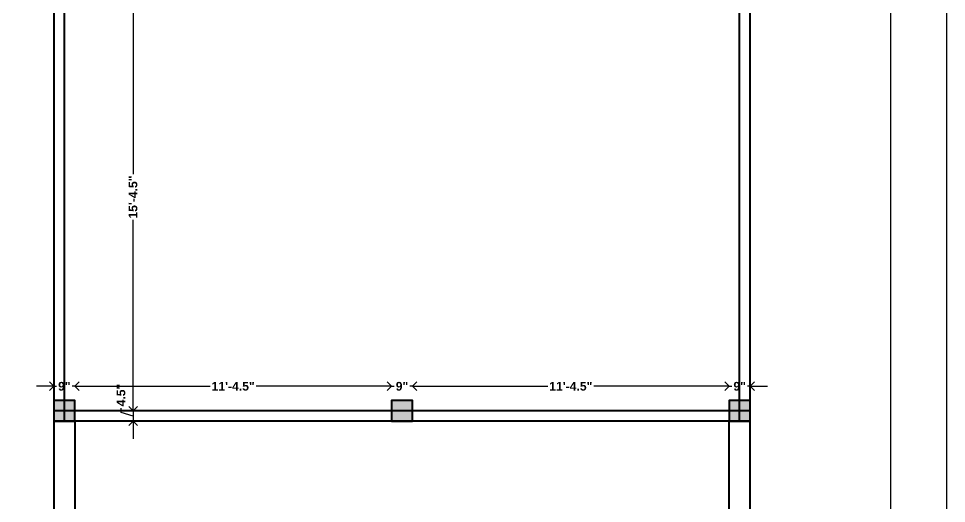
# Model space of a CAD drawing. Header units: inches. Extents: x 1457 to 6508, y 1058 to 4458.
# Drawn here: x 2285.2 to 2685, y 2596.8 to 2806 of the extents above; entities that cross this region are included whole.
import ezdxf

# ---------------------------------------------------------------- set-up
doc = ezdxf.new("R2010")
doc.units = ezdxf.units.IN
for name, color, linetype, lineweight in [('1.COLUMN', 1, 'Continuous', 40), ('frame', 10, 'Continuous', 30), ('WALL', 2, 'Continuous', 40), ('WALL DIMENSION', 6, 'Continuous', 13)]:
    doc.layers.add(name, color=color, linetype=linetype, lineweight=lineweight)
doc.styles.get("Standard").update_dxf_attribs({"font": 'arialbd.ttf'})
doc.dimstyles.new('WALL DIMENSION', dxfattribs={"dimscale": 1.5, "dimtxt": 2.5, "dimasz": 2.5, "dimexe": 1.25, "dimexo": 0.625, "dimtad": 0, "dimlunit": 3, "dimtxsty": 'Standard', "dimblk": 'OPEN90', "dimcen": 2.5, "dimse1": 1, "dimse2": 1, "dimclrd": 1, "dimclrt": 3, "dimadec": 0, "dimazin": 0, "dimtfac": 1, "dimtmove": 0, "dimatfit": 3, "dimfxl": 0, "dimarcsym": 0})

# ---------------------------------------------------------------- blocks, each defined once
blk = doc.blocks.new('_Open90')
at = {"color": 0, "linetype": 'ByBlock', "lineweight": -2}
for p, q in [((0, 0), (-1, 0)), ((-0.5, 0.5), (0, 0)), ((0, 0), (-0.5, -0.5))]:
    blk.add_line(p, q, dxfattribs=at)
blk = doc.blocks.new('*D35')
at = {"layer": 'Defpoints', "color": 0}
for p in [(2309.39, 2647.36), (2300.39, 2641.26), (2309.39, 2641.26)]:
    blk.add_point(p, dxfattribs=at)
at = {"layer": 'WALL DIMENSION', "color": 1, "lineweight": -2}
for p, q in [((2296.64, 2647.36), (2292.89, 2647.36)), ((2300.39, 2647.36), (2301.47, 2647.36)), ((2309.39, 2647.36), (2308.31, 2647.36)), ((2313.14, 2647.36), (2316.89, 2647.36))]:
    blk.add_line(p, q, dxfattribs=at)
at = {"layer": 'WALL DIMENSION', "color": 1, "lineweight": -2, "xscale": 3.75, "yscale": 3.75, "zscale": 3.75}
blk.add_blockref('_Open90', (2300.39, 2647.36), dxfattribs=at)
at = {"layer": 'WALL DIMENSION', "color": 1, "lineweight": -2, "xscale": 3.75, "yscale": 3.75, "zscale": 3.75, "rotation": 180}
blk.add_blockref('_Open90', (2309.39, 2647.36), dxfattribs=at)
at = {"layer": 'WALL DIMENSION', "color": 3, "insert": (2304.89, 2647.36), "char_height": 3.75, "attachment_point": 5}
blk.add_mtext('9"', dxfattribs=at)
blk = doc.blocks.new('*D36')
at = {"layer": 'Defpoints', "color": 0}
for p in [(2445.89, 2647.36), (2309.39, 2641.26), (2445.89, 2641.26)]:
    blk.add_point(p, dxfattribs=at)
at = {"layer": 'WALL DIMENSION', "color": 1, "lineweight": -2}
for p, q in [((2313.14, 2647.36), (2367.75, 2647.36)), ((2442.14, 2647.36), (2387.53, 2647.36))]:
    blk.add_line(p, q, dxfattribs=at)
at = {"layer": 'WALL DIMENSION', "color": 1, "lineweight": -2, "xscale": 3.75, "yscale": 3.75, "zscale": 3.75, "rotation": 180}
blk.add_blockref('_Open90', (2309.39, 2647.36), dxfattribs=at)
at = {"layer": 'WALL DIMENSION', "color": 1, "lineweight": -2, "xscale": 3.75, "yscale": 3.75, "zscale": 3.75}
blk.add_blockref('_Open90', (2445.89, 2647.36), dxfattribs=at)
at = {"layer": 'WALL DIMENSION', "color": 3, "insert": (2377.64, 2647.36), "char_height": 3.75, "attachment_point": 5}
blk.add_mtext('11\'-4.5"', dxfattribs=at)
blk = doc.blocks.new('*D37')
at = {"layer": 'Defpoints', "color": 0}
for p in [(2454.89, 2647.36), (2445.89, 2641.26), (2454.89, 2641.26)]:
    blk.add_point(p, dxfattribs=at)
at = {"layer": 'WALL DIMENSION', "color": 1, "lineweight": -2}
for p, q in [((2442.14, 2647.36), (2438.39, 2647.36)), ((2445.89, 2647.36), (2446.97, 2647.36)), ((2454.89, 2647.36), (2453.81, 2647.36)), ((2458.64, 2647.36), (2462.39, 2647.36))]:
    blk.add_line(p, q, dxfattribs=at)
at = {"layer": 'WALL DIMENSION', "color": 1, "lineweight": -2, "xscale": 3.75, "yscale": 3.75, "zscale": 3.75}
blk.add_blockref('_Open90', (2445.89, 2647.36), dxfattribs=at)
at = {"layer": 'WALL DIMENSION', "color": 1, "lineweight": -2, "xscale": 3.75, "yscale": 3.75, "zscale": 3.75, "rotation": 180}
blk.add_blockref('_Open90', (2454.89, 2647.36), dxfattribs=at)
at = {"layer": 'WALL DIMENSION', "color": 3, "insert": (2450.39, 2647.36), "char_height": 3.75, "attachment_point": 5}
blk.add_mtext('9"', dxfattribs=at)
blk = doc.blocks.new('*D27')
at = {"layer": 'Defpoints', "color": 0}
for p in [(2591.39, 2647.36), (2454.89, 2641.26), (2591.39, 2641.26)]:
    blk.add_point(p, dxfattribs=at)
at = {"layer": 'WALL DIMENSION', "color": 1, "lineweight": -2}
for p, q in [((2458.64, 2647.36), (2513.25, 2647.36)), ((2587.64, 2647.36), (2533.03, 2647.36))]:
    blk.add_line(p, q, dxfattribs=at)
at = {"layer": 'WALL DIMENSION', "color": 1, "lineweight": -2, "xscale": 3.75, "yscale": 3.75, "zscale": 3.75, "rotation": 180}
blk.add_blockref('_Open90', (2454.89, 2647.36), dxfattribs=at)
at = {"layer": 'WALL DIMENSION', "color": 1, "lineweight": -2, "xscale": 3.75, "yscale": 3.75, "zscale": 3.75}
blk.add_blockref('_Open90', (2591.39, 2647.36), dxfattribs=at)
at = {"layer": 'WALL DIMENSION', "color": 3, "insert": (2523.14, 2647.36), "char_height": 3.75, "attachment_point": 5}
blk.add_mtext('11\'-4.5"', dxfattribs=at)
blk = doc.blocks.new('*D28')
at = {"layer": 'Defpoints', "color": 0}
for p in [(2600.39, 2647.36), (2591.39, 2641.26), (2600.39, 2641.26)]:
    blk.add_point(p, dxfattribs=at)
at = {"layer": 'WALL DIMENSION', "color": 1, "lineweight": -2}
for p, q in [((2587.64, 2647.36), (2583.89, 2647.36)), ((2591.39, 2647.36), (2592.47, 2647.36)), ((2600.39, 2647.36), (2599.31, 2647.36)), ((2604.14, 2647.36), (2607.89, 2647.36))]:
    blk.add_line(p, q, dxfattribs=at)
at = {"layer": 'WALL DIMENSION', "color": 1, "lineweight": -2, "xscale": 3.75, "yscale": 3.75, "zscale": 3.75}
blk.add_blockref('_Open90', (2591.39, 2647.36), dxfattribs=at)
at = {"layer": 'WALL DIMENSION', "color": 1, "lineweight": -2, "xscale": 3.75, "yscale": 3.75, "zscale": 3.75, "rotation": 180}
blk.add_blockref('_Open90', (2600.39, 2647.36), dxfattribs=at)
at = {"layer": 'WALL DIMENSION', "color": 3, "insert": (2595.89, 2647.36), "char_height": 3.75, "attachment_point": 5}
blk.add_mtext('9"', dxfattribs=at)
blk = doc.blocks.new('*D149')
at = {"layer": 'Defpoints', "color": 0}
for p in [(2344.84, 2821.26), (2334.51, 2636.76), (2341.61, 2636.76)]:
    blk.add_point(p, dxfattribs=at)
at = {"layer": 'WALL DIMENSION', "color": 1, "lineweight": -2}
for p, q in [((2334.51, 2817.51), (2334.51, 2738.9)), ((2334.51, 2640.51), (2334.51, 2719.12))]:
    blk.add_line(p, q, dxfattribs=at)
at = {"layer": 'WALL DIMENSION', "color": 1, "lineweight": -2, "xscale": 3.75, "yscale": 3.75, "zscale": 3.75}
for p, rotation in [((2334.51, 2821.26), 90), ((2334.51, 2636.76), 270)]:
    blk.add_blockref('_Open90', p, dxfattribs=dict(at, rotation=rotation))
at = {"layer": 'WALL DIMENSION', "color": 3, "insert": (2334.51, 2729.01), "char_height": 3.75, "attachment_point": 5, "rotation": 90}
blk.add_mtext('15\'-4.5"', dxfattribs=at)
blk = doc.blocks.new('*D150')
at = {"layer": 'Defpoints', "color": 0}
for p in [(2341.61, 2636.76), (2334.51, 2632.26), (2341.61, 2632.26)]:
    blk.add_point(p, dxfattribs=at)
at = {"layer": 'WALL DIMENSION', "color": 1, "lineweight": -2}
for p, q in [((2334.51, 2640.51), (2334.51, 2644.26)), ((2329.32, 2636.07), (2329.32, 2637.95)), ((2334.51, 2634.51), (2329.32, 2636.07)), ((2334.51, 2636.76), (2334.51, 2632.26)), ((2334.51, 2636.76), (2334.51, 2632.26)), ((2334.51, 2628.51), (2334.51, 2624.76))]:
    blk.add_line(p, q, dxfattribs=at)
at = {"layer": 'WALL DIMENSION', "color": 1, "lineweight": -2, "xscale": 3.75, "yscale": 3.75, "zscale": 3.75}
for p, rotation in [((2334.51, 2636.76), 270), ((2334.51, 2632.26), 90)]:
    blk.add_blockref('_Open90', p, dxfattribs=dict(at, rotation=rotation))
at = {"layer": 'WALL DIMENSION', "color": 3, "insert": (2329.32, 2643.59), "char_height": 3.75, "attachment_point": 5, "rotation": 90}
blk.add_mtext('4.5"', dxfattribs=at)

msp = doc.modelspace()

# ---------------------------------------------------------------- hatches: boundary and pattern name
at = {"layer": '1.COLUMN'}
h = msp.add_hatch(color=256, dxfattribs=at)
h.dxf.hatch_style = 1
h.paths.add_polyline_path([(2309.3913, 2641.2629), (2300.3913, 2641.2629), (2300.3913, 2632.2629), (2309.3913, 2632.2629)])
h = msp.add_hatch(color=256, dxfattribs=at)
h.dxf.hatch_style = 1
h.paths.add_polyline_path([(2454.8913, 2641.2629), (2445.8913, 2641.2629), (2445.8913, 2632.2629), (2454.8913, 2632.2629)])
h = msp.add_hatch(color=256, dxfattribs=at)
h.dxf.hatch_style = 1
h.paths.add_polyline_path([(2600.3913, 2641.2629), (2591.3913, 2641.2629), (2591.3913, 2632.2629), (2600.3913, 2632.2629)])

# ---------------------------------------------------------------- linework, layer by layer
msp.add_lwpolyline([(1456.9306, 3306.146), (2684.996, 3306.146), (2684.996, 2211.2062), (1456.9306, 2211.2062)], close=True)
for points in [[(2300.3913, 2632.2629), (2309.3913, 2632.2629), (2309.3913, 2641.2629), (2300.3913, 2641.2629)], [(2445.8913, 2632.2629), (2454.8913, 2632.2629), (2454.8913, 2641.2629), (2445.8913, 2641.2629)], [(2591.3913, 2632.2629), (2600.3913, 2632.2629), (2600.3913, 2641.2629), (2591.3913, 2641.2629)]]:
    msp.add_lwpolyline(points, close=True, dxfattribs=at)
at = {"layer": 'frame'}
msp.add_lwpolyline([(1481.0147, 3282.0619), (2660.9119, 3282.0619), (2660.9119, 2235.2903), (1481.0147, 2235.2903)], close=True, dxfattribs=at)
at = {"layer": 'WALL'}
for p, q in [((2300.3913, 2821.2629), (2300.3913, 2632.2629)), ((2304.8913, 2821.2629), (2304.8913, 2632.2629)), ((2595.8913, 2632.2629), (2595.8913, 2821.2629)), ((2600.3913, 2632.2629), (2600.3913, 2821.2629)), ((2600.3913, 2636.7629), (2300.3913, 2636.7629)), ((2600.3913, 2632.2629), (2300.3913, 2632.2629))]:
    msp.add_line(p, q, dxfattribs=at)
at = {"layer": 'WALL', "color": 252}
for p, q in [((2300.3913, 2632.2629), (2300.3913, 2413.2629)), ((2309.3913, 2632.2629), (2309.3913, 2422.2629)), ((2591.3913, 2422.2629), (2591.3913, 2632.2629)), ((2600.3913, 2413.2629), (2600.3913, 2632.2629))]:
    msp.add_line(p, q, dxfattribs=at)

# ---------------------------------------------------------------- dimensions: what is measured, and where the dimension line sits
at = {"layer": 'WALL DIMENSION'}
for base, p1, p2, picture, middle in [((2334.5131, 2636.7629), (2344.8432, 2821.2629), (2341.6139, 2636.7629), '*D149', (2334.5131, 2729.0129)), ((2334.5131, 2632.2629), (2341.6139, 2636.7629), (2341.6139, 2632.2629), '*D150', (2329.3172, 2638.8841))]:
    dim = msp.add_linear_dim(base=base, p1=p1, p2=p2, angle=90, dimstyle='WALL DIMENSION', override={"dimtmove": 1}, dxfattribs=at)
    dim.commit()
    dim.dimension.update_dxf_attribs({"geometry": picture, "text_midpoint": middle})
dim = msp.add_linear_dim(base=(2309.3913, 2647.3625), p1=(2300.3913, 2641.2629), p2=(2309.3913, 2641.2629), dimstyle='WALL DIMENSION', dxfattribs=at)
dim.commit()
dim.dimension.update_dxf_attribs({"geometry": '*D35', "text_midpoint": (2304.8913, 2647.3625)})
for base, p1, p2, picture, middle in [((2445.8913, 2647.3625), (2309.3913, 2641.2629), (2445.8913, 2641.2629), '*D36', (2377.6413, 2647.3625)), ((2454.8913, 2647.3625), (2445.8913, 2641.2629), (2454.8913, 2641.2629), '*D37', (2450.3913, 2647.3625)), ((2591.3913, 2647.3625), (2454.8913, 2641.2629), (2591.3913, 2641.2629), '*D27', (2523.1413, 2647.3625)), ((2600.3913, 2647.3625), (2591.3913, 2641.2629), (2600.3913, 2641.2629), '*D28', (2595.8913, 2647.3625))]:
    dim = msp.add_linear_dim(base=base, p1=p1, p2=p2, dimstyle='WALL DIMENSION', override={"dimtmove": 1}, dxfattribs=at)
    dim.commit()
    dim.dimension.update_dxf_attribs({"geometry": picture, "text_midpoint": middle})

doc.saveas('drawing.dxf')
